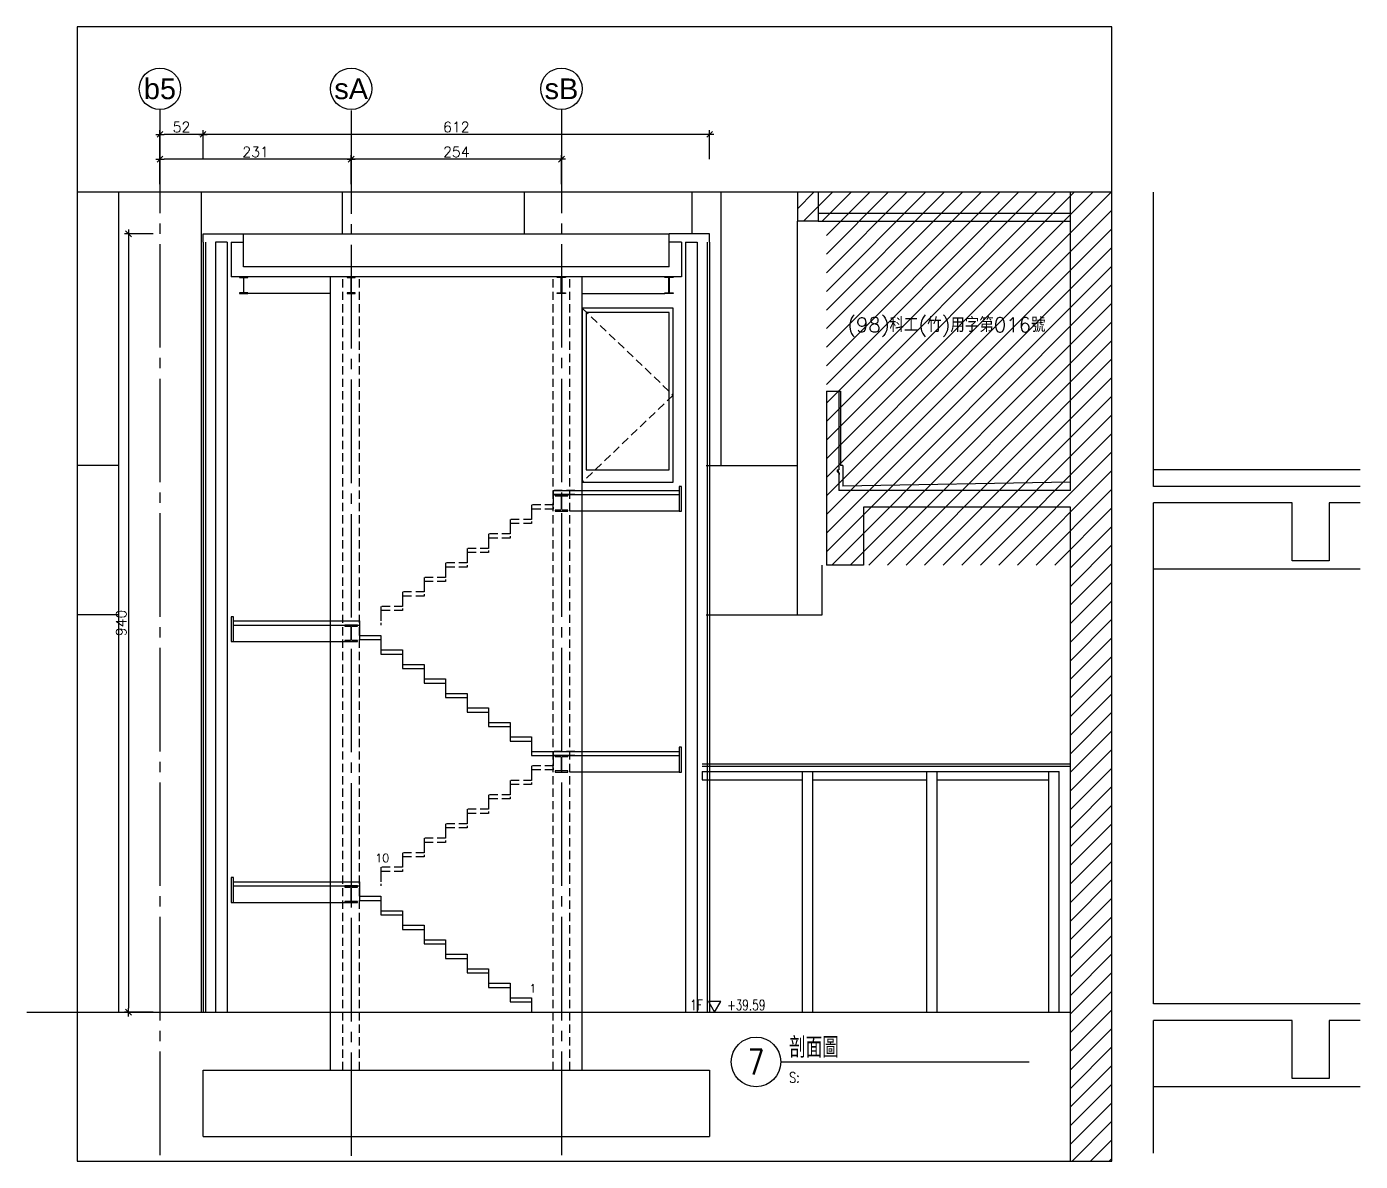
# Model space of a CAD drawing. Extents: x -8100 to 9725, y -5500 to 5149.
# Drawn here: x -1249 to 362, y 3779 to 5149 of the extents above; entities that cross this region are included whole.
import ezdxf
from ezdxf.enums import TextEntityAlignment as Align

# ---------------------------------------------------------------- set-up
doc = ezdxf.new("R2010")
doc.units = 0
doc.header["$LTSCALE"] = 50
doc.linetypes.add('COL-CEN-LIN', pattern=[3.25, 2.5, -0.25, 0.25, -0.25])
doc.linetypes.add('HIDDEN', pattern=[0.3, 0.2, -0.1])
for name, color, linetype in [('0-MC', 12, 'Continuous'), ('0-NC', 3, 'Continuous'), ('1', 1, 'Continuous'), ('163', 163, 'Continuous'), ('3', 3, 'Continuous'), ('4', 4, 'Continuous'), ('8', 8, 'Continuous'), ('A_LEVEL', 4, 'Continuous'), ('A_LEVEL_A', 3, 'Continuous'), ('A_LEVEL_MARK', 2, 'Continuous'), ('CCL', 15, 'COL-CEN-LIN'), ('COL-S', 2, 'Continuous'), ('CW-SANDWICH', 6, 'Continuous'), ('DIM', 12, 'Continuous'), ('DN-CTXT', 2, 'Continuous'), ('DN-MARK', 2, 'Continuous'), ('DN-TXT', 2, 'Continuous'), ('DOR', 4, 'Continuous'), ('HATCH', 15, 'Continuous'), ('HID', 5, 'HIDDEN'), ('RCW', 1, 'Continuous'), ('TOPPING', 2, 'Continuous'), ('TXT', 4, 'Continuous'), ('WALL-C', 6, 'Continuous'), ('WIN', 12, 'Continuous')]:
    doc.layers.add(name, color=color, linetype=linetype)
doc.styles.add('CHINA', font='romans2.shx', dxfattribs={"bigfont": 'chineset.shx'})
doc.styles.add('CHINESET', font='simplex.shx', dxfattribs={"width": 0.8, "bigfont": 'chineset.shx'})
doc.styles.add('COL-NUM', font='arial.ttf')
doc.styles.add('DIM', font='simplex.shx', dxfattribs={"bigfont": 'chineset.shx'})
doc.dimstyles.new('SLASHS', dxfattribs={"dimscale": 0.5, "dimtxt": 25, "dimasz": 10, "dimexe": 10, "dimexo": 0, "dimgap": 5, "dimtad": 1, "dimdsep": 46, "dimtxsty": 'DIM', "dimblk1": 'SLASH', "dimblk2": 'SLASH', "dimsah": 1, "dimcen": 10, "dimdle": 10, "dimclrd": 256, "dimclre": 256, "dimclrt": 6, "dimadec": 0, "dimazin": 0, "dimtfac": 1, "dimtix": 1, "dimtmove": 2, "dimatfit": 3, "dimldrblk": 'SLASH', "dimfxl": 1, "dimtolj": 1, "dimtzin": 0, "dimarcsym": 0})

# ---------------------------------------------------------------- blocks, each defined once
blk = doc.blocks.new('LEVEL-MARK-FL-A')
at = {"layer": 'A_LEVEL_MARK'}
blk.add_lwpolyline([(-15, 26.3), (0, 0), (15, 26.3)], close=True, dxfattribs=at)
at = {"layer": 'A_LEVEL', "style": 'CHINESET', "width": 0.75}
blk.add_attdef('LEVEL', text='', height=25, dxfattribs=at).set_placement((-30, 5), align=Align.RIGHT)
at = {"layer": 'A_LEVEL_A', "style": 'CHINESET', "width": 0.75}
blk.add_attdef('HIG', (30, 5), '', height=25, dxfattribs=at)
blk = doc.blocks.new('SLASH')
blk.add_line((1, 0), (-1, 0))
at = {"color": 3}
blk.add_line((-0.71, -0.71), (0.71, 0.71), dxfattribs=at)
blk = doc.blocks.new('*D30')
at = {"layer": 'Defpoints', "color": 0, "transparency": 16777216}
for p in [(-1096, 4899.3), (-1126, 3959.3), (-1096, 3959.3)]:
    blk.add_point(p, dxfattribs=at)
at = {"layer": 'DIM', "lineweight": -2, "transparency": 16777216}
for p, q in [((-1096, 4899.3), (-1131, 4899.3)), ((-1126, 4894.3), (-1126, 3964.3)), ((-1096, 3959.3), (-1131, 3959.3))]:
    blk.add_line(p, q, dxfattribs=at)
at = {"layer": 'DIM', "lineweight": -2, "transparency": 16777216, "xscale": 5, "yscale": 5, "zscale": 5}
for p, rotation in [((-1126, 4899.3), 90), ((-1126, 3959.3), 270)]:
    blk.add_blockref('SLASH', p, dxfattribs=dict(at, rotation=rotation))
at = {"layer": 'DIM', "color": 6, "transparency": 16777216, "insert": (-1134.8, 4429.3), "char_height": 12.5, "attachment_point": 5, "rotation": 90, "style": 'DIM'}
blk.add_mtext('\\A1;940', dxfattribs=at)
blk = doc.blocks.new('cn-x')
at = {"layer": '0-MC'}
blk.add_circle((0, 50), 50, dxfattribs=at)
at = {"layer": '0-NC', "style": 'COL-NUM'}
blk.add_attdef('GRID-X', text='', height=50, dxfattribs=at).set_placement((0, 50), align=Align.MIDDLE_CENTER)
blk = doc.blocks.new('*D34')
at = {"layer": 'Defpoints', "color": 0, "transparency": 16777216}
for p in [(-1088, 5019.3), (-1088, 4989.3), (-1036, 4989.3)]:
    blk.add_point(p, dxfattribs=at)
at = {"layer": 'DIM', "lineweight": -2, "transparency": 16777216}
for p, q in [((-1088, 4989.3), (-1088, 5024.3)), ((-1041, 5019.3), (-1083, 5019.3)), ((-1036, 4989.3), (-1036, 5024.3))]:
    blk.add_line(p, q, dxfattribs=at)
at = {"layer": 'DIM', "lineweight": -2, "transparency": 16777216, "xscale": 5, "yscale": 5, "zscale": 5, "rotation": 180}
blk.add_blockref('SLASH', (-1088, 5019.3), dxfattribs=at)
at = {"layer": 'DIM', "lineweight": -2, "transparency": 16777216, "xscale": 5, "yscale": 5, "zscale": 5}
blk.add_blockref('SLASH', (-1036, 5019.3), dxfattribs=at)
at = {"layer": 'DIM', "color": 6, "transparency": 16777216, "insert": (-1062, 5028.1), "char_height": 12.5, "attachment_point": 5, "style": 'DIM'}
blk.add_mtext('\\A1;52', dxfattribs=at)
blk = doc.blocks.new('*D32')
at = {"layer": 'Defpoints', "color": 0, "transparency": 16777216}
for p in [(-1036, 5019.3), (-1036, 4989.3), (-424, 4989.3)]:
    blk.add_point(p, dxfattribs=at)
at = {"layer": 'DIM', "lineweight": -2, "transparency": 16777216}
for p, q in [((-1036, 4989.3), (-1036, 5024.3)), ((-429, 5019.3), (-1031, 5019.3)), ((-424, 4989.3), (-424, 5024.3))]:
    blk.add_line(p, q, dxfattribs=at)
at = {"layer": 'DIM', "lineweight": -2, "transparency": 16777216, "xscale": 5, "yscale": 5, "zscale": 5, "rotation": 180}
blk.add_blockref('SLASH', (-1036, 5019.3), dxfattribs=at)
at = {"layer": 'DIM', "lineweight": -2, "transparency": 16777216, "xscale": 5, "yscale": 5, "zscale": 5}
blk.add_blockref('SLASH', (-424, 5019.3), dxfattribs=at)
at = {"layer": 'DIM', "color": 6, "transparency": 16777216, "insert": (-730, 5028.1), "char_height": 12.5, "attachment_point": 5, "style": 'DIM'}
blk.add_mtext('\\A1;612', dxfattribs=at)
blk = doc.blocks.new('*D33')
at = {"layer": 'Defpoints', "color": 0, "transparency": 16777216}
for p in [(-1088, 4989.3), (-1088, 4959.3), (-857, 4959.3)]:
    blk.add_point(p, dxfattribs=at)
at = {"layer": 'DIM', "lineweight": -2, "transparency": 16777216}
for p, q in [((-1088, 4959.3), (-1088, 4994.3)), ((-857, 4959.3), (-857, 4994.3)), ((-862, 4989.3), (-1083, 4989.3))]:
    blk.add_line(p, q, dxfattribs=at)
at = {"layer": 'DIM', "lineweight": -2, "transparency": 16777216, "xscale": 5, "yscale": 5, "zscale": 5, "rotation": 180}
blk.add_blockref('SLASH', (-1088, 4989.3), dxfattribs=at)
at = {"layer": 'DIM', "lineweight": -2, "transparency": 16777216, "xscale": 5, "yscale": 5, "zscale": 5}
blk.add_blockref('SLASH', (-857, 4989.3), dxfattribs=at)
at = {"layer": 'DIM', "color": 6, "transparency": 16777216, "insert": (-972.5, 4998.1), "char_height": 12.5, "attachment_point": 5, "style": 'DIM'}
blk.add_mtext('\\A1;231', dxfattribs=at)
blk = doc.blocks.new('*D31')
at = {"layer": 'Defpoints', "color": 0, "transparency": 16777216}
for p in [(-857, 4989.3), (-857, 4959.3), (-603, 4959.3)]:
    blk.add_point(p, dxfattribs=at)
at = {"layer": 'DIM', "lineweight": -2, "transparency": 16777216}
for p, q in [((-857, 4959.3), (-857, 4994.3)), ((-603, 4959.3), (-603, 4994.3)), ((-608, 4989.3), (-852, 4989.3))]:
    blk.add_line(p, q, dxfattribs=at)
at = {"layer": 'DIM', "lineweight": -2, "transparency": 16777216, "xscale": 5, "yscale": 5, "zscale": 5, "rotation": 180}
blk.add_blockref('SLASH', (-857, 4989.3), dxfattribs=at)
at = {"layer": 'DIM', "lineweight": -2, "transparency": 16777216, "xscale": 5, "yscale": 5, "zscale": 5}
blk.add_blockref('SLASH', (-603, 4989.3), dxfattribs=at)
at = {"layer": 'DIM', "color": 6, "transparency": 16777216, "insert": (-730, 4998.1), "char_height": 12.5, "attachment_point": 5, "style": 'DIM'}
blk.add_mtext('\\A1;254', dxfattribs=at)
blk = doc.blocks.new('na-dwg2')
at = {"layer": 'DN-MARK'}
blk.add_line((120, 0), (720, 0), dxfattribs=at)
blk.add_circle((60, 0), 60, dxfattribs=at)
at = {"layer": 'DN-CTXT', "style": 'CHINA', "width": 0.8}
for tag, p in [('UP-LINE', (140, 70)), ('DN-LINE', (140, 10))]:
    blk.add_attdef(tag, p, '', height=50, dxfattribs=at)
blk.add_attdef('NO', text='', height=60, dxfattribs=at).set_placement((60, 0), align=Align.MIDDLE)
at = {"layer": 'DN-TXT', "style": 'CHINA', "width": 0.8}
blk.add_text('S: ', height=25, dxfattribs=at).set_placement((140, -50))
blk.add_attdef('SCALE', (168.6, -50), '', height=25, dxfattribs=at)
at = {"layer": 'DN-TXT', "style": 'CHINA'}
blk.add_attdef('D-NUM', text='', height=25, dxfattribs=at).set_placement((720, -50), align=Align.RIGHT)

msp = doc.modelspace()

# ---------------------------------------------------------------- hatches: boundary and pattern name
at = {"layer": 'HATCH'}
h = msp.add_hatch(dxfattribs=at)
h.set_pattern_fill('LINE', color=256, scale=5, angle=45)
h.set_pattern_definition([(45, (62, -6050.698), (-11.22532, 11.22532), [])])
h.paths.add_polyline_path([(62, 3779.302), (12, 3779.302), (12, 4499.302), (-283, 4499.302), (-283, 4914.302), (-318, 4914.302), (-318, 4949.302), (62, 4949.302)])

# ---------------------------------------------------------------- linework, layer by layer
at = {"layer": '1'}
for p, q in [((-283, 4709.302), (-268, 4709.302)), ((-283, 4709.302), (-283, 4499.302)), ((-268, 4709.302), (-268, 4614.302)), ((-270, 4614.302), (-268, 4614.302)), ((-270, 4614.302), (-270, 4612.302)), ((-270, 4612.302), (-268, 4610.302)), ((-268, 4610.302), (-268, 4589.302)), ((-238, 4569.302), (-238, 4499.302))]:
    msp.add_line(p, q, dxfattribs=at)
at = {"layer": '163'}
for p, q in [((-1138, 4949.302), (-1138, 3959.302)), ((-1038, 3959.302), (-1038, 4949.302)), ((-868, 4949.302), (-868, 4899.302)), ((-648, 4949.302), (-648, 4899.302)), ((-445.5, 4949.302), (-445.5, 4899.302)), ((-410.5, 4949.302), (-410.5, 4619.302)), ((-318, 4439.302), (-318, 4914.302)), ((-987, 4899.302), (-473, 4899.302)), ((-1138, 4619.302), (-1188, 4619.302)), ((-428, 4619.302), (-318, 4619.302)), ((-288, 4439.302), (-288, 4499.302)), ((-1138, 4439.302), (-1188, 4439.302)), ((-428, 4439.302), (-288, 4439.302))]:
    msp.add_line(p, q, dxfattribs=at)
at = {"layer": '3'}
for points in [[(-461, 4564.302), (-458, 4564.302), (-458, 4594.302), (-461, 4594.302)], [(-1002, 4406.802), (-999, 4406.802), (-999, 4436.802), (-1002, 4436.802)], [(-461, 4249.302), (-458, 4249.302), (-458, 4279.302), (-461, 4279.302)], [(-1002, 4091.802), (-999, 4091.802), (-999, 4121.802), (-1002, 4121.802)]]:
    msp.add_lwpolyline(points, close=True, dxfattribs=at)
at = {"layer": '4'}
for p, q in [((-882, 3889.302), (-882, 4847.302)), ((-578, 3889.302), (-578, 4847.302)), ((-268, 4709.302), (-266, 4709.302)), ((-266, 4709.302), (-266, 4619.302)), ((-263, 4619.302), (-266, 4619.302)), ((-263, 4619.302), (-263, 4594.388)), ((12, 4599.302), (-263, 4594.388))]:
    msp.add_line(p, q, dxfattribs=at)
at = {"layer": '8'}
for p, q in [((-293, 4924.302), (12, 4924.302)), ((-293, 4914.302), (12, 4914.302)), ((-1021, 4889.302), (-1021, 3959.302)), ((-1007, 4889.302), (-1021, 4889.302)), ((-1007, 4889.302), (-1007, 3959.302)), ((-453, 4889.302), (-439, 4889.302)), ((-453, 4889.302), (-453, 3959.302)), ((-439, 4889.302), (-439, 3959.302)), ((-882, 4827.302), (-982, 4827.302)), ((-578, 4827.302), (-478, 4827.302)), ((-461, 4564.302), (-593, 4564.302)), ((362, 4494.302), (112, 4494.302)), ((-999, 4406.802), (-864.5, 4406.802)), ((-461, 4249.302), (-593, 4249.302)), ((-433, 4249.802), (-1.75, 4249.802)), ((-433, 4249.802), (-433, 4239.802)), ((-433, 4239.802), (-311.75, 4239.802)), ((-311.75, 3959.302), (-311.75, 4249.802)), ((-299.25, 3959.302), (-299.25, 4249.802)), ((-299.25, 4239.802), (-161.75, 4239.802)), ((-161.75, 3959.302), (-161.75, 4249.802)), ((-149.25, 3959.302), (-149.25, 4249.802)), ((-149.25, 4239.802), (-14.25, 4239.802)), ((-14.25, 3959.302), (-14.25, 4249.802)), ((-1.75, 3959.302), (-1.75, 4249.802)), ((-999, 4091.802), (-864.5, 4091.802)), ((362, 3869.302), (112, 3869.302))]:
    msp.add_line(p, q, dxfattribs=at)
at = {"layer": 'CCL'}
for p, q in [((-1088, 5049.302), (-1088, 3779.302)), ((-857, 5048.236), (-857, 3779.302)), ((-603, 5049.302), (-603, 3779.302))]:
    msp.add_line(p, q, dxfattribs=at)
at = {"layer": 'COL-S'}
for points in [[(-992, 4827.302), (-982, 4827.302), (-982, 4828.102), (-986.175, 4828.102, -0.41421356), (-986.725, 4828.652), (-986.725, 4845.952, -0.41421356), (-986.175, 4846.502), (-982, 4846.502), (-982, 4847.302), (-992, 4847.302), (-992, 4846.502), (-987.825, 4846.502, -0.41421356), (-987.275, 4845.952), (-987.275, 4828.652, -0.41421356), (-987.825, 4828.102), (-992, 4828.102)], [(-862, 4827.302), (-852, 4827.302), (-852, 4828.102), (-856.175, 4828.102, -0.41421356), (-856.725, 4828.652), (-856.725, 4845.952, -0.41421356), (-856.175, 4846.502), (-852, 4846.502), (-852, 4847.302), (-862, 4847.302), (-862, 4846.502), (-857.825, 4846.502, -0.41421356), (-857.275, 4845.952), (-857.275, 4828.652, -0.41421356), (-857.825, 4828.102), (-862, 4828.102)], [(-598, 4827.302), (-608, 4827.302), (-608, 4828.102), (-603.825, 4828.102, 0.41421356), (-603.275, 4828.652), (-603.275, 4845.952, 0.41421356), (-603.825, 4846.502), (-608, 4846.502), (-608, 4847.302), (-598, 4847.302), (-598, 4846.502), (-602.175, 4846.502, 0.41421356), (-602.725, 4845.952), (-602.725, 4828.652, 0.41421356), (-602.175, 4828.102), (-598, 4828.102)], [(-468, 4827.302), (-478, 4827.302), (-478, 4828.102), (-473.825, 4828.102, 0.41421356), (-473.275, 4828.652), (-473.275, 4845.952, 0.41421356), (-473.825, 4846.502), (-478, 4846.502), (-478, 4847.302), (-468, 4847.302), (-468, 4846.502), (-472.175, 4846.502, 0.41421356), (-472.725, 4845.952), (-472.725, 4828.652, 0.41421356), (-472.175, 4828.102), (-468, 4828.102)], [(-610.5, 4564.302), (-595.5, 4564.302), (-595.5, 4565.702), (-601.65, 4565.702, -0.41421356), (-602.55, 4566.602), (-602.55, 4582.002, -0.41421356), (-601.65, 4582.902), (-595.5, 4582.902), (-595.5, 4584.302), (-610.5, 4584.302), (-610.5, 4582.902), (-604.35, 4582.902, -0.41421356), (-603.45, 4582.002), (-603.45, 4566.602, -0.41421356), (-604.35, 4565.702), (-610.5, 4565.702)], [(-864.5, 4406.802), (-849.5, 4406.802), (-849.5, 4408.202), (-855.65, 4408.202, -0.41421356), (-856.55, 4409.102), (-856.55, 4424.502, -0.41421356), (-855.65, 4425.402), (-849.5, 4425.402), (-849.5, 4426.802), (-864.5, 4426.802), (-864.5, 4425.402), (-858.35, 4425.402, -0.41421356), (-857.45, 4424.502), (-857.45, 4409.102, -0.41421356), (-858.35, 4408.202), (-864.5, 4408.202)], [(-610.5, 4249.302), (-595.5, 4249.302), (-595.5, 4250.702), (-601.65, 4250.702, -0.41421356), (-602.55, 4251.602), (-602.55, 4267.002, -0.41421356), (-601.65, 4267.902), (-595.5, 4267.902), (-595.5, 4269.302), (-610.5, 4269.302), (-610.5, 4267.902), (-604.35, 4267.902, -0.41421356), (-603.45, 4267.002), (-603.45, 4251.602, -0.41421356), (-604.35, 4250.702), (-610.5, 4250.702)], [(-864.5, 4091.802), (-849.5, 4091.802), (-849.5, 4093.202), (-855.65, 4093.202, -0.41421356), (-856.55, 4094.102), (-856.55, 4109.502, -0.41421356), (-855.65, 4110.402), (-849.5, 4110.402), (-849.5, 4111.802), (-864.5, 4111.802), (-864.5, 4110.402), (-858.35, 4110.402, -0.41421356), (-857.45, 4109.502), (-857.45, 4094.102, -0.41421356), (-858.35, 4093.202), (-864.5, 4093.202)]]:
    msp.add_lwpolyline(points, format="xyb", close=True, dxfattribs=at)
at = {"layer": 'CW-SANDWICH'}
for p, q in [((-318, 4949.302), (-318, 4914.302)), ((-293, 4949.302), (-293, 4914.302)), ((-293, 4914.302), (-318, 4914.302))]:
    msp.add_line(p, q, dxfattribs=at)
at = {"layer": 'Defpoints'}
for points in [[(-1188, 3779.302), (62, 3779.302), (62, 5149.302), (-1188, 5149.302)], [(-1188, 3779.302), (62, 3779.302), (62, 4949.302), (-1188, 4949.302)]]:
    msp.add_lwpolyline(points, close=True, dxfattribs=at)
at = {"layer": 'DOR'}
msp.add_lwpolyline([(-578, 4599.302), (-468, 4599.302), (-468, 4809.302), (-578, 4809.302)], close=True, dxfattribs=at)
at = {"layer": 'HID'}
for p, q in [((-867, 3889.302), (-867, 4847.302)), ((-847, 3889.302), (-847, 4847.302)), ((-613, 3889.302), (-613, 4847.302)), ((-593, 3889.302), (-593, 4847.302))]:
    msp.add_line(p, q, dxfattribs=at)
at = {"layer": 'HID', "ltscale": 0.2}
msp.add_line((-269.293, 4613.009), (-268.464, 4612.181), dxfattribs=at)
at = {"layer": 'HID'}
for points in [[(-578, 4809.302), (-468, 4704.302), (-578, 4599.302)], [(-587, 4589.302), (-613, 4589.302), (-613, 4571.802)], [(-587, 4584.302), (-613, 4584.302), (-613, 4566.802)], [(-613, 4571.802), (-639, 4571.802), (-639, 4554.302)], [(-613, 4566.802), (-639, 4566.802), (-639, 4549.302)], [(-639, 4554.302), (-665, 4554.302), (-665, 4536.802)], [(-639, 4549.302), (-665, 4549.302), (-665, 4531.802)], [(-665, 4536.802), (-691, 4536.802), (-691, 4519.302)], [(-665, 4531.802), (-691, 4531.802), (-691, 4514.302)], [(-691, 4519.302), (-717, 4519.302), (-717, 4501.802)], [(-691, 4514.302), (-717, 4514.302), (-717, 4496.802)], [(-717, 4501.802), (-743, 4501.802), (-743, 4484.302)], [(-717, 4496.802), (-743, 4496.802), (-743, 4479.302)], [(-743, 4484.302), (-769, 4484.302), (-769, 4466.802)], [(-743, 4479.302), (-769, 4479.302), (-769, 4461.802)], [(-769, 4466.802), (-795, 4466.802), (-795, 4449.302)], [(-795, 4449.302), (-821, 4449.302), (-821, 4431.802)], [(-769, 4461.802), (-795, 4461.802), (-795, 4444.302)], [(-795, 4444.302), (-821, 4444.302), (-821, 4426.802)], [(-587, 4274.302), (-613, 4274.302), (-613, 4256.802)], [(-587, 4269.302), (-613, 4269.302), (-613, 4251.802)], [(-613, 4256.802), (-639, 4256.802), (-639, 4239.302)], [(-639, 4239.302), (-665, 4239.302), (-665, 4221.802)], [(-613, 4251.802), (-639, 4251.802), (-639, 4234.302)], [(-665, 4221.802), (-691, 4221.802), (-691, 4204.302)], [(-639, 4234.302), (-665, 4234.302), (-665, 4216.802)], [(-665, 4216.802), (-691, 4216.802), (-691, 4199.302)], [(-691, 4204.302), (-717, 4204.302), (-717, 4186.802)], [(-691, 4199.302), (-717, 4199.302), (-717, 4181.802)], [(-717, 4186.802), (-743, 4186.802), (-743, 4169.302)], [(-717, 4181.802), (-743, 4181.802), (-743, 4164.302)], [(-743, 4169.302), (-769, 4169.302), (-769, 4151.802)], [(-743, 4164.302), (-769, 4164.302), (-769, 4146.802)], [(-769, 4151.802), (-795, 4151.802), (-795, 4134.302)], [(-769, 4146.802), (-795, 4146.802), (-795, 4129.302)], [(-795, 4134.302), (-821, 4134.302), (-821, 4116.802)], [(-795, 4129.302), (-821, 4129.302), (-821, 4111.802)]]:
    msp.add_lwpolyline(points, dxfattribs=at)
at = {"layer": 'HID', "ltscale": 0.2}
msp.add_arc((-272, 4608.645), 5, 0, 45, dxfattribs=at)
at = {"layer": 'RCW'}
for p, q in [((12, 4589.302), (12, 4949.302)), ((112, 4594.302), (112, 4949.302)), ((-1002, 4889.302), (-987, 4889.302)), ((-1002, 4889.302), (-1002, 4847.302)), ((-987, 4859.302), (-987, 4889.302)), ((-473, 4859.302), (-473, 4889.302)), ((-458, 4889.302), (-473, 4889.302)), ((-458, 4889.302), (-458, 4847.302)), ((-473, 4859.302), (-987, 4859.302)), ((-458, 4847.302), (-1002, 4847.302)), ((362, 4594.302), (112, 4594.302)), ((-613, 4589.302), (-461, 4589.302)), ((-613, 4589.302), (-613, 4584.302)), ((-613, 4584.302), (-461, 4584.302)), ((12, 4589.302), (-268, 4589.302)), ((12, 4569.302), (-238, 4569.302)), ((12, 3779.302), (12, 4569.302)), ((112, 3969.302), (112, 4574.302)), ((279.5, 4574.302), (112, 4574.302)), ((279.5, 4504.302), (279.5, 4574.302)), ((362, 4574.302), (324.5, 4574.302)), ((324.5, 4574.302), (324.5, 4504.302)), ((-238, 4499.302), (-283, 4499.302)), ((324.5, 4504.302), (279.5, 4504.302)), ((-639, 4274.302), (-461, 4274.302)), ((-639, 4269.302), (-461, 4269.302)), ((362, 3969.302), (112, 3969.302)), ((-1249, 3959.302), (12, 3959.302)), ((112, 3789.302), (112, 3949.302)), ((279.5, 3949.302), (112, 3949.302)), ((279.5, 3879.302), (279.5, 3949.302)), ((362, 3949.302), (324.5, 3949.302)), ((324.5, 3949.302), (324.5, 3879.302)), ((-1036, 3889.302), (-424, 3889.302)), ((-1036, 3809.302), (-1036, 3889.302)), ((-424, 3889.302), (-424, 3809.302)), ((324.5, 3879.302), (279.5, 3879.302)), ((-1036, 3809.302), (-424, 3809.302))]:
    msp.add_line(p, q, dxfattribs=at)
for points in [[(-999, 4431.802), (-847, 4431.802), (-847, 4414.302)], [(-999, 4426.802), (-847, 4426.802), (-847, 4409.302)], [(-847, 4414.302), (-821, 4414.302), (-821, 4396.802)], [(-847, 4409.302), (-821, 4409.302), (-821, 4391.802)], [(-821, 4396.802), (-795, 4396.802), (-795, 4379.302)], [(-821, 4391.802), (-795, 4391.802), (-795, 4374.302)], [(-795, 4379.302), (-769, 4379.302), (-769, 4361.802)], [(-795, 4374.302), (-769, 4374.302), (-769, 4356.802)], [(-769, 4361.802), (-743, 4361.802), (-743, 4344.302)], [(-769, 4356.802), (-743, 4356.802), (-743, 4339.302)], [(-743, 4344.302), (-717, 4344.302), (-717, 4326.802)], [(-743, 4339.302), (-717, 4339.302), (-717, 4321.802)], [(-717, 4326.802), (-691, 4326.802), (-691, 4309.302)], [(-717, 4321.802), (-691, 4321.802), (-691, 4304.302)], [(-691, 4309.302), (-665, 4309.302), (-665, 4291.802)], [(-691, 4304.302), (-665, 4304.302), (-665, 4286.802)], [(-665, 4291.802), (-639, 4291.802), (-639, 4274.302)], [(-665, 4286.802), (-639, 4286.802), (-639, 4269.302)], [(-999, 4116.802), (-847, 4116.802), (-847, 4099.302)], [(-999, 4111.802), (-847, 4111.802), (-847, 4094.302)], [(-847, 4099.302), (-821, 4099.302), (-821, 4081.802)], [(-847, 4094.302), (-821, 4094.302), (-821, 4076.802)], [(-821, 4081.802), (-795, 4081.802), (-795, 4064.302)], [(-821, 4076.802), (-795, 4076.802), (-795, 4059.302)], [(-795, 4064.302), (-769, 4064.302), (-769, 4046.802)], [(-795, 4059.302), (-769, 4059.302), (-769, 4041.802)], [(-769, 4046.802), (-743, 4046.802), (-743, 4029.302)], [(-769, 4041.802), (-743, 4041.802), (-743, 4024.302)], [(-743, 4029.302), (-717, 4029.302), (-717, 4011.802)], [(-743, 4024.302), (-717, 4024.302), (-717, 4006.802)], [(-717, 4011.802), (-691, 4011.802), (-691, 3994.302)], [(-717, 4006.802), (-691, 4006.802), (-691, 3989.302)], [(-691, 3994.302), (-665, 3994.302), (-665, 3976.802)], [(-691, 3989.302), (-665, 3989.302), (-665, 3971.802)], [(-665, 3976.802), (-639, 3976.802), (-639, 3959.302)], [(-665, 3971.802), (-639, 3971.802), (-639, 3959.302)]]:
    msp.add_lwpolyline(points, dxfattribs=at)
at = {"layer": 'TOPPING'}
msp.add_line((362, 4614.302), (112, 4614.302), dxfattribs=at)
at = {"layer": 'WALL-C'}
for p, q in [((-1036, 4899.302), (-987, 4899.302)), ((-1036, 4889.302), (-1036, 4899.302)), ((-987, 4889.302), (-987, 4899.302)), ((-424, 4899.302), (-473, 4899.302)), ((-473, 4889.302), (-473, 4899.302)), ((-424, 4889.302), (-424, 4899.302))]:
    msp.add_line(p, q, dxfattribs=at)
at = {"layer": 'WIN'}
for p, q in [((-1036, 4889.302), (-1036, 3959.302)), ((-1033, 4889.302), (-1033, 3959.302)), ((-427, 4889.302), (-427, 3959.302)), ((-424, 4889.302), (-424, 3959.302)), ((-433, 4259.302), (12, 4259.302)), ((-433, 4256.302), (12, 4256.302))]:
    msp.add_line(p, q, dxfattribs=at)
msp.add_lwpolyline([(-573, 4614.302), (-473, 4614.302), (-473, 4804.302), (-573, 4804.302)], close=True, dxfattribs=at)

# ---------------------------------------------------------------- block references
at = {"xscale": 0.5, "yscale": 0.5, "zscale": 0.5}
msp.add_blockref('na-dwg2', (-398, 3899.302), dxfattribs=at).add_auto_attribs({'DN-LINE': '剖面圖', 'NO': '7'})
at = {"layer": '0-MC', "xscale": 0.5, "yscale": 0.5, "zscale": 0.5}
for p, values in [((-1088, 5049.302), {'GRID-X': 'b5'}), ((-857, 5049.302), {'GRID-X': 'sA'}), ((-603, 5049.302), {'GRID-X': 'sB'})]:
    msp.add_blockref('cn-x', p, dxfattribs=at).add_auto_attribs(values)
at = {"layer": 'DIM'}
ref = msp.add_blockref('LEVEL-MARK-FL-A', (-418, 3959.302), dxfattribs=dict(at, xscale=0.5, yscale=0.5, zscale=0.5))
ref.add_attrib('LEVEL', '1F', dxfattribs={"layer": 'A_LEVEL', "height": 12.5, "style": 'CHINESET', "width": 0.75}).set_placement((-432.274, 3961.802), align=Align.RIGHT)
ref.add_attrib('HIG', '+39.59', (-403, 3961.802), dxfattribs={"layer": 'A_LEVEL_A', "height": 12.5, "style": 'CHINESET', "width": 0.75})

# ---------------------------------------------------------------- texts
at = {"layer": 'TXT', "style": 'DIM'}
for s, height, p in [('(98)科工(竹)用字第016號', 17.5, (-138, 4789.302)), ('10', 10, (-819.512, 4145.552)), ('1', 10, (-637.512, 3988.052))]:
    msp.add_text(s, height=height, dxfattribs=at).set_placement(p, align=Align.MIDDLE_CENTER)

# ---------------------------------------------------------------- dimensions: what is measured, and where the dimension line sits
at = {"layer": 'DIM'}
for base, p1, p2, angle, picture, middle in [((-1088, 5019.302), (-1036, 4989.302), (-1088, 4989.302), 180, '*D34', (-1062, 5028.052)), ((-1036, 5019.302), (-424, 4989.302), (-1036, 4989.302), 180, '*D32', (-730, 5028.052)), ((-1088, 4989.302), (-857, 4959.302), (-1088, 4959.302), 180, '*D33', (-972.5, 4998.052)), ((-857, 4989.302), (-603, 4959.302), (-857, 4959.302), 180, '*D31', (-730, 4998.052)), ((-1126, 3959.302), (-1096, 4899.302), (-1096, 3959.302), 270, '*D30', (-1134.75, 4429.302))]:
    dim = msp.add_linear_dim(base=base, p1=p1, p2=p2, angle=angle, dimstyle='SLASHS', dxfattribs=at)
    dim.commit()
    dim.dimension.update_dxf_attribs({"geometry": picture, "text_midpoint": middle})

doc.saveas('drawing.dxf')
